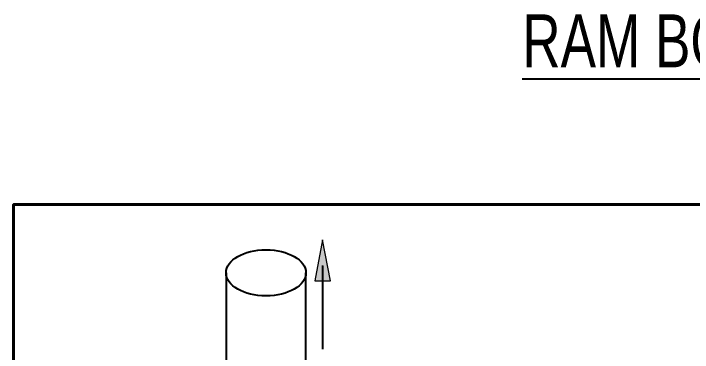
# Model space of a CAD drawing. Header units: inches. Extents: x -9 to 49, y -7 to 10.3.
# Drawn here: x 1.867 to 6.053, y 8.239 to 10.329 of the extents above; entities that cross this region are included whole.
import ezdxf

# ---------------------------------------------------------------- set-up
doc = ezdxf.new("R2010")
doc.units = ezdxf.units.IN
doc.header["$MEASUREMENT"] = 0
for name, color, linetype in [('A-Anno-Titl-Otln', 7, 'Continuous'), ('A-ANNO-TXT', 7, 'Continuous'), ('A-LINE-HVY', 7, 'Continuous'), ('A-LINE-LIGHT', 7, 'Continuous'), ('G-Anno-Nplt', 7, 'Continuous')]:
    doc.layers.add(name, color=color, linetype=linetype)

# ---------------------------------------------------------------- blocks, each defined once
blk = doc.blocks.new('block 359')
at = {"layer": 'A-LINE-HVY', "color": 7, "lineweight": 25}
blk.add_open_spline([(3.1768, 8.7301), (3.1768, 8.6515), (3.2872, 8.5878), (3.4233, 8.5878), (3.5594, 8.5878), (3.6698, 8.6515), (3.6698, 8.7301), (3.6698, 8.8087), (3.5594, 8.8724), (3.4233, 8.8724), (3.2872, 8.8724), (3.1768, 8.8087), (3.1768, 8.7301), (3.1768, 8.7301), (3.1768, 8.7301), (3.1768, 8.7301)], degree=3, knots=[0, 0, 0, 0, 1, 1, 1, 2, 2, 2, 3, 3, 3, 4, 4, 4, 5, 5, 5, 5], dxfattribs=at)
blk = doc.blocks.new('block 361')
at = {"layer": 'A-LINE-HVY', "color": 7, "lineweight": 25}
blk.add_lwpolyline([(3.6698, 7.396), (3.6698, 8.7301)], dxfattribs=at)
blk = doc.blocks.new('block 362')
at = {"layer": 'A-LINE-HVY', "color": 7, "lineweight": 25}
blk.add_lwpolyline([(3.1768, 8.7301), (3.1768, 7.396)], dxfattribs=at)
blk = doc.blocks.new('block 643')
h = blk.add_hatch(color=7)
h.dxf.hatch_style = 2
h.paths.add_polyline_path([(3.7715, 8.7736), (3.7718, 8.7758), (3.7722, 8.7736)])
at = {"lineweight": 0}
blk.add_lwpolyline([(3.7715, 8.7736), (3.7718, 8.7758), (3.7722, 8.7736), (3.7715, 8.7736)], dxfattribs=at)
at = {"color": 7, "lineweight": 25}
blk.add_lwpolyline([(3.7718, 8.7736), (3.7718, 8.2602)], dxfattribs=at)
blk = doc.blocks.new('block 666')
at = {"color": 7, "lineweight": 35}
blk.add_lwpolyline([(1.8665, 9.152), (1.8665, -0.5373), (9.1335, -0.5373), (9.1335, 9.152), (1.8665, 9.152)], dxfattribs=at)
blk = doc.blocks.new('block 667')
at = {"color": 7, "lineweight": 35}
blk.add_lwpolyline([(1.8665, 0.4805), (1.8665, 9.152), (9.1335, 9.152), (9.1335, 0.4805), (1.8665, 0.4805)], dxfattribs=at)
blk = doc.blocks.new('block 808')
at = {"layer": 'A-ANNO-TXT', "color": 2, "lineweight": 25}
blk.add_lwpolyline([(5.0038, 9.9271), (7.1852, 9.9271)], dxfattribs=at)
at = {"layer": 'A-ANNO-TXT', "color": 2, "insert": (5.0038, 9.9924), "char_height": 0.32663, "attachment_point": 7}
blk.add_mtext('\\fMyriad Pro|b0|i0|c0|p34;\\W0.75;RAM BOARD', dxfattribs=at)
blk = doc.blocks.new('block 856')
at = {"layer": 'G-Anno-Nplt', "color": 7, "lineweight": 35}
blk.add_lwpolyline([(1.8665, 9.152), (1.8665, -0.5373), (9.1335, -0.5373), (9.1335, 9.152), (1.8665, 9.152)], dxfattribs=at)
blk = doc.blocks.new('block 859')
at = {"layer": 'A-Anno-Titl-Otln', "color": 7, "lineweight": 35}
blk.add_lwpolyline([(1.8665, -0.5373), (1.8665, 9.152)], dxfattribs=at)
blk = doc.blocks.new('block 860')
at = {"layer": 'A-Anno-Titl-Otln', "color": 7, "lineweight": 35}
blk.add_lwpolyline([(1.8665, 9.152), (9.1335, 9.152)], dxfattribs=at)

msp = doc.modelspace()

# ---------------------------------------------------------------- hatches: boundary and pattern name
at = {"layer": 'A-LINE-LIGHT'}
h = msp.add_hatch(color=7, dxfattribs=at)
h.dxf.hatch_style = 2
h.paths.add_polyline_path([(3.7715, 8.9329), (3.7248, 8.6806), (3.822, 8.6806)])

# ---------------------------------------------------------------- linework, layer by layer
at = {"layer": 'A-LINE-LIGHT', "lineweight": 0}
msp.add_lwpolyline([(3.7715, 8.9329), (3.7248, 8.6806), (3.822, 8.6806), (3.7715, 8.9329)], dxfattribs=at)

# ---------------------------------------------------------------- block references
for name in ['block 666', 'block 667', 'block 643']:
    msp.add_blockref(name, (0, 0))
at = {"layer": 'A-Anno-Titl-Otln'}
for name in ['block 859', 'block 860']:
    msp.add_blockref(name, (0, 0), dxfattribs=at)
at = {"layer": 'A-ANNO-TXT'}
msp.add_blockref('block 808', (0, 0), dxfattribs=at)
at = {"layer": 'A-LINE-HVY'}
for name in ['block 359', 'block 362', 'block 361']:
    msp.add_blockref(name, (0, 0), dxfattribs=at)
at = {"layer": 'G-Anno-Nplt'}
msp.add_blockref('block 856', (0, 0), dxfattribs=at)

doc.saveas('drawing.dxf')
